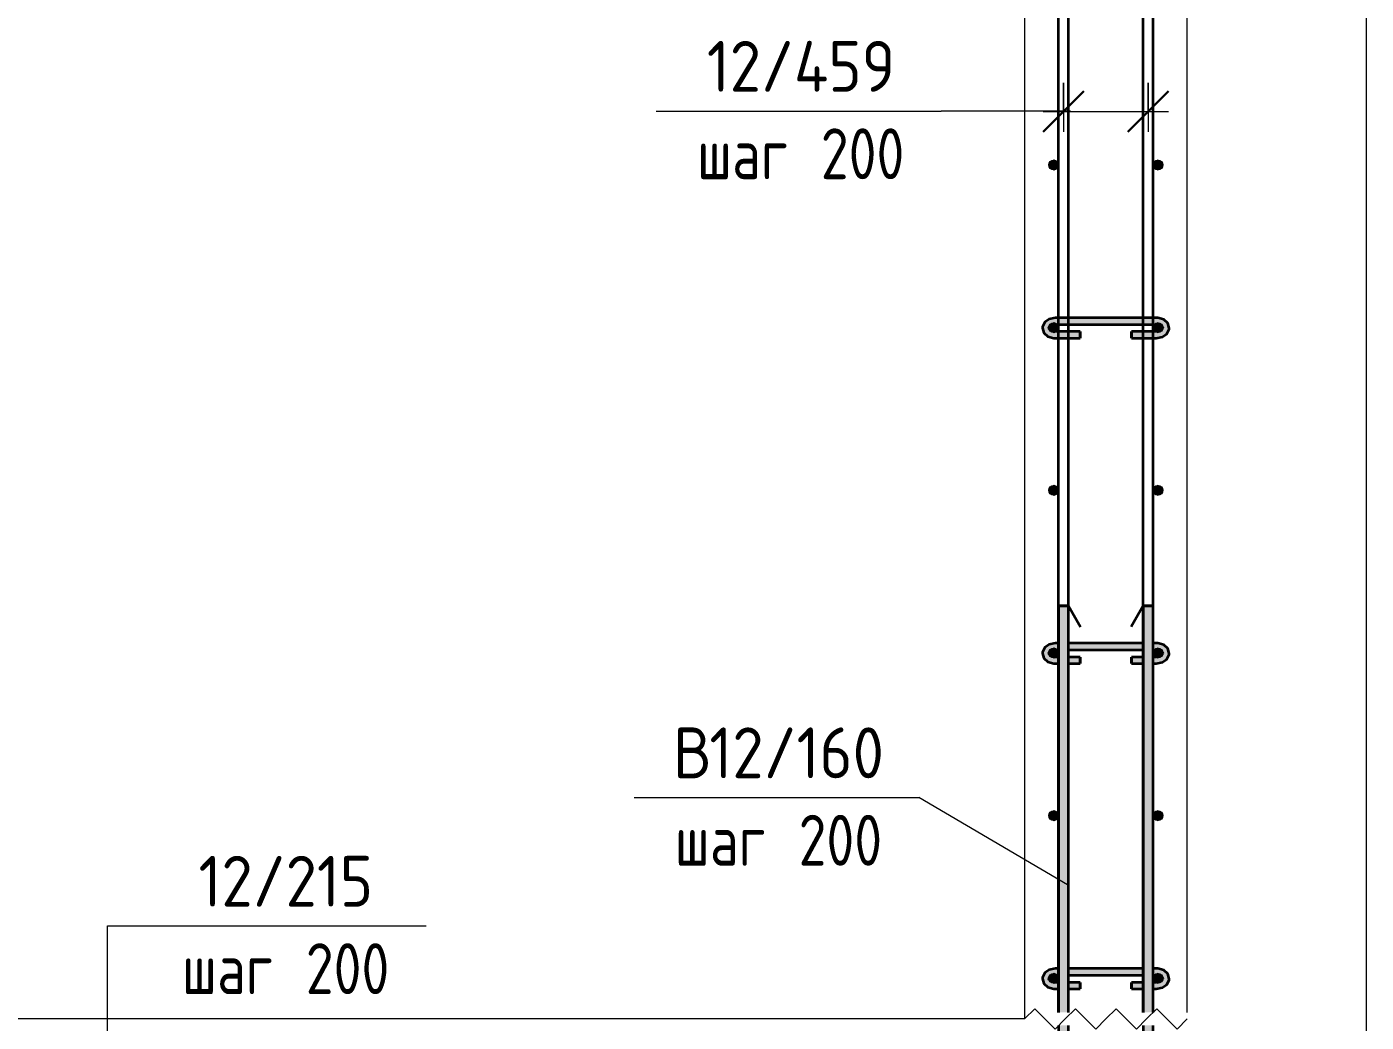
# Model space of a CAD drawing. Header units: millimetres. Extents: x -737 to 48133, y -5064 to 36443.
# Drawn here: x 34052 to 35698, y -2954 to -1730 of the extents above; entities that cross this region are included whole.
import ezdxf

# ---------------------------------------------------------------- set-up
doc = ezdxf.new("R2010")
doc.units = ezdxf.units.MM
for name, color, linetype, lineweight in [('AA_Dim', 7, 'Continuous', 9), ('AA_Dim-25', 7, 'Continuous', 9), ('AA_Oformlenie', 7, 'Continuous', 9), ('AA_Vinoska', 7, 'Continuous', 9), ('AF_Stena_Опалубка', 253, 'Continuous', 20), ('KR_Armatura', 7, 'Continuous', 20), ('KR_Armatura_Tonkie', 7, 'Continuous', 20), ('KR_Fundament', 7, 'Continuous', 20)]:
    doc.layers.add(name, color=color, linetype=linetype, lineweight=lineweight)
doc.styles.add('ISOCPEUR_6', font='isocpeur.TTF', dxfattribs={"width": 0.9, "height": 62.5})
doc.styles.add('ISOCPEUR_8', font='isocpeur.TTF', dxfattribs={"width": 0.8, "height": 62.5})
doc.dimstyles.new('10_Раскладка_арматуры_с_засечками_1', dxfattribs={"dimscale": 304.8, "dimtxt": 0.18, "dimasz": 0.164042, "dimexe": 0.082021, "dimexo": 0, "dimgap": 0, "dimtad": 1, "dimdec": 3, "dimrnd": 0.001, "dimdsep": 46, "dimtxsty": 'ISOCPEUR_8', "dimblk1": 'OBLIQUE', "dimblk2": 'OBLIQUE', "dimsah": 1, "dimcen": 0.09, "dimdle": 0.082021, "dimazin": 0, "dimtfac": 1, "dimtdec": 4, "dimtix": 1, "dimtmove": 0, "dimatfit": 3, "dimfxl": 1, "dimtvp": 1, "dimtolj": 1, "dimtzin": 0, "dimlwd": 18, "dimlwe": 18, "dimarcsym": 2})

# ---------------------------------------------------------------- blocks, each defined once
blk = doc.blocks.new('261_Шпилька массив _НесАрм_РабПлоск_ - 8 А240-4157773-1-1 Армирование')
at = {"layer": 'KR_Armatura_Tonkie', "lineweight": 35}
for points in [[(-32441.9, -2113), (-32441.9, -2106.2), (-32445.9, -2105.4), (-32448.8, -2103.3), (-32449.9, -2100.6), (-32449.1, -2098.6), (-32441.9, -2095.9), (-32441.9, -2089.2), (-32448, -2090), (-32453.2, -2092.5), (-32456.7, -2096.2), (-32457.9, -2100.5), (-32456.7, -2104.8), (-32454.3, -2108.4), (-32449.4, -2111.5), (-32444.4, -2112.5)], [(-32400.1, -2089.2), (-32318.1, -2089.2), (-32318.1, -2088), (-32441.9, -2088.1), (-32441.9, -2089.2), (-32426, -2089.2)], [(-32322, -2096), (-32318.1, -2095.9), (-32318.1, -2089.2), (-32441.9, -2089.2), (-32441.9, -2096), (-32334, -2096)], [(-32318.1, -2113), (-32311.9, -2112), (-32309.4, -2110.8), (-32306.1, -2108.1), (-32303.3, -2104.8), (-32302.1, -2100.5), (-32303.3, -2096.2), (-32306.8, -2092.5), (-32312.2, -2090), (-32318.1, -2089.2), (-32318.1, -2096), (-32311.9, -2097.4), (-32310.3, -2099.9), (-32310.1, -2100.5), (-32311.2, -2103.3), (-32314.6, -2105.5), (-32318.1, -2106.2), (-32318.1, -2112.8)], [(-32438, -2106.2), (-32411.6, -2106.2), (-32411.6, -2105), (-32441.9, -2105.1), (-32441.9, -2106.2), (-32438.1, -2106.2)], [(-32426, -2113), (-32411.6, -2112.8), (-32411.6, -2106.2), (-32441.9, -2106.2), (-32441.9, -2113), (-32428.6, -2113)], [(-32343.1, -2106.2), (-32318.1, -2106.2), (-32318.1, -2105), (-32348.4, -2105.1), (-32348.4, -2106.2)], [(-32322, -2113), (-32318.1, -2112.8), (-32318.1, -2106.2), (-32348.4, -2106.2), (-32348.4, -2113), (-32334, -2113)], [(-32441.9, -2513), (-32441.9, -2506.2), (-32445.9, -2505.4), (-32448.8, -2503.3), (-32449.9, -2500.6), (-32449.1, -2498.6), (-32441.9, -2495.9), (-32441.9, -2489.2), (-32448, -2490), (-32453.2, -2492.5), (-32456.7, -2496.2), (-32457.9, -2500.5), (-32456.7, -2504.8), (-32454.3, -2508.4), (-32449.4, -2511.5), (-32444.4, -2512.5)], [(-32318.1, -2513), (-32311.9, -2512), (-32309.4, -2510.8), (-32306.1, -2508.1), (-32303.3, -2504.8), (-32302.1, -2500.5), (-32303.3, -2496.2), (-32306.8, -2492.5), (-32312.2, -2490), (-32318.1, -2489.2), (-32318.1, -2496), (-32311.9, -2497.4), (-32310.6, -2499), (-32310.1, -2500.5), (-32311.2, -2503.3), (-32314.6, -2505.5), (-32318.1, -2506.2), (-32318.1, -2512.8)], [(-32441.9, -2913), (-32441.9, -2906.2), (-32445.9, -2905.4), (-32448.8, -2903.3), (-32449.9, -2900.6), (-32449.1, -2898.6), (-32441.9, -2895.9), (-32441.9, -2889.2), (-32448, -2890), (-32453.2, -2892.5), (-32456.7, -2896.2), (-32457.9, -2900.5), (-32456.7, -2904.8), (-32454.3, -2908.4), (-32449.4, -2911.5), (-32443.7, -2912.6)], [(-32318.1, -2913), (-32311.9, -2912), (-32309.4, -2910.8), (-32306.1, -2908.1), (-32303.3, -2904.8), (-32302.1, -2900.5), (-32303.3, -2896.2), (-32306.8, -2892.5), (-32312.2, -2890), (-32318.1, -2889.2), (-32318.1, -2896), (-32311.9, -2897.4), (-32310.6, -2899.2), (-32310.1, -2900.5), (-32311.2, -2903.3), (-32314.6, -2905.5), (-32318.1, -2906.2), (-32318.1, -2912.8)]]:
    blk.add_hatch(color=256, dxfattribs=at).paths.add_polyline_path(points)
h = blk.add_hatch(color=256, dxfattribs=at)
h.paths.add_polyline_path([(-32441.9, -2106.2), (-32441.9, -2105), (-32447.7, -2103.6), (-32449.1, -2102.5), (-32448.8, -2103.3), (-32445.3, -2105.5)])
h.paths.add_polyline_path([(-32456.7, -2096.2), (-32453.2, -2092.5), (-32447.5, -2090), (-32441.9, -2089.2), (-32441.9, -2088), (-32449.4, -2089.5), (-32454.3, -2092.6)])
h = blk.add_hatch(color=256, dxfattribs=at)
h.paths.add_polyline_path([(-32318.1, -2106.2), (-32314.1, -2105.4), (-32311.1, -2103.3), (-32311.2, -2102.6), (-32311.9, -2103.5), (-32318.1, -2105.1), (-32318.1, -2105.5)])
h.paths.add_polyline_path([(-32303.3, -2096.2), (-32306.1, -2092.8), (-32310.6, -2089.6), (-32312, -2089), (-32318.1, -2088.1), (-32318.1, -2089.2), (-32312, -2090), (-32306.8, -2092.5)])
h = blk.add_hatch(color=256, dxfattribs=at)
h.paths.add_polyline_path([(-32441.9, -2506.2), (-32441.9, -2505), (-32447.7, -2503.6), (-32449.1, -2502.5), (-32448.8, -2503.3), (-32445.3, -2505.5)])
h.paths.add_polyline_path([(-32456.7, -2496.2), (-32453.2, -2492.5), (-32447.5, -2490), (-32441.9, -2489.2), (-32441.9, -2488), (-32449.4, -2489.5), (-32454.3, -2492.6)])
h = blk.add_hatch(color=256, dxfattribs=at)
h.paths.add_polyline_path([(-32343.1, -2489.2), (-32334, -2489.2), (-32334, -2488), (-32426, -2488.2), (-32426, -2489.2), (-32400.1, -2489.2)])
h.paths.add_polyline_path([(-32438, -2489.2), (-32438, -2488), (-32441.9, -2488.1), (-32441.9, -2489.2)])
h.paths.add_polyline_path([(-32322, -2489.2), (-32318.1, -2489.2), (-32318.1, -2488), (-32322, -2488.1), (-32322, -2488.6)])
h = blk.add_hatch(color=256, dxfattribs=at)
h.paths.add_polyline_path([(-32441.9, -2496), (-32438, -2495.9), (-32438, -2489.2), (-32441.9, -2489.2), (-32441.9, -2495.9)])
h.paths.add_polyline_path([(-32318.1, -2496), (-32318.1, -2489.2), (-32322, -2489.4), (-32322.1, -2493), (-32322, -2496)])
h.paths.add_polyline_path([(-32334, -2496), (-32334, -2489.2), (-32426, -2489.4), (-32426.1, -2493.2), (-32426, -2496), (-32343.1, -2496)])
h = blk.add_hatch(color=256, dxfattribs=at)
h.paths.add_polyline_path([(-32318.1, -2506.2), (-32314.1, -2505.4), (-32311.1, -2503.3), (-32311.2, -2502.6), (-32311.9, -2503.5), (-32318.1, -2505.1), (-32318.1, -2505.5)])
h.paths.add_polyline_path([(-32303.3, -2496.2), (-32306.1, -2492.8), (-32310.6, -2489.6), (-32312, -2489), (-32318.1, -2488.1), (-32318.1, -2489.2), (-32312, -2490), (-32306.8, -2492.5)])
h = blk.add_hatch(color=256, dxfattribs=at)
h.paths.add_polyline_path([(-32438, -2506.2), (-32438, -2505), (-32441.9, -2505.1), (-32441.9, -2506.2), (-32438.1, -2506.2)])
h.paths.add_polyline_path([(-32426, -2506.2), (-32411.6, -2506.2), (-32411.6, -2505), (-32426, -2505.1), (-32426, -2505.9)])
h = blk.add_hatch(color=256, dxfattribs=at)
h.paths.add_polyline_path([(-32441.9, -2513), (-32438, -2512.8), (-32438.1, -2506.2), (-32441.9, -2506.2), (-32441.9, -2512.8)])
h.paths.add_polyline_path([(-32411.6, -2513), (-32411.6, -2506.2), (-32426, -2506.2), (-32426, -2513)])
h = blk.add_hatch(color=256, dxfattribs=at)
h.paths.add_polyline_path([(-32348.4, -2506.2), (-32334, -2506.2), (-32334, -2505), (-32348.4, -2505.1), (-32348.4, -2505.5)])
h.paths.add_polyline_path([(-32319.4, -2506.2), (-32318.1, -2506.2), (-32318.1, -2505), (-32322, -2505.2), (-32322, -2506.2)])
h = blk.add_hatch(color=256, dxfattribs=at)
h.paths.add_polyline_path([(-32343.1, -2513), (-32334, -2512.8), (-32334, -2506.2), (-32348.4, -2506.2), (-32348.4, -2513)])
h.paths.add_polyline_path([(-32318.1, -2513), (-32318.1, -2506.2), (-32322, -2506.3), (-32322, -2513)])
h = blk.add_hatch(color=256, dxfattribs=at)
h.paths.add_polyline_path([(-32441.9, -2906.2), (-32441.9, -2905), (-32447.7, -2903.6), (-32449.1, -2902.5), (-32448.8, -2903.3), (-32445.3, -2905.5)])
h.paths.add_polyline_path([(-32456.7, -2896.2), (-32453.2, -2892.5), (-32447.5, -2890), (-32441.9, -2889.2), (-32441.9, -2888), (-32449.4, -2889.5), (-32454.3, -2892.6)])
h = blk.add_hatch(color=256, dxfattribs=at)
h.paths.add_polyline_path([(-32343.1, -2889.2), (-32334, -2889.2), (-32334, -2888), (-32426, -2888.2), (-32426, -2889.2), (-32400.1, -2889.2)])
h.paths.add_polyline_path([(-32438, -2889.2), (-32438, -2888), (-32441.9, -2888.1), (-32441.9, -2889.2)])
h.paths.add_polyline_path([(-32322, -2889.2), (-32318.1, -2889.2), (-32318.1, -2888), (-32322, -2888.1), (-32322, -2888.6)])
h = blk.add_hatch(color=256, dxfattribs=at)
h.paths.add_polyline_path([(-32426, -2896), (-32334, -2895.8), (-32334, -2889.2), (-32426, -2889.4), (-32426.1, -2893.2), (-32426, -2895.9)])
h.paths.add_polyline_path([(-32318.1, -2896), (-32318.1, -2889.2), (-32322, -2889.4), (-32322.1, -2893), (-32322, -2896)])
h.paths.add_polyline_path([(-32438, -2896), (-32438, -2889.2), (-32441.9, -2889.2), (-32441.9, -2896), (-32439.7, -2896)])
h = blk.add_hatch(color=256, dxfattribs=at)
h.paths.add_polyline_path([(-32318.1, -2906.2), (-32314.1, -2905.4), (-32311.1, -2903.3), (-32311.2, -2902.6), (-32311.9, -2903.5), (-32318.1, -2905.1), (-32318.1, -2905.5)])
h.paths.add_polyline_path([(-32303.3, -2896.2), (-32306.1, -2892.8), (-32310.6, -2889.6), (-32312, -2889), (-32318.1, -2888.1), (-32318.1, -2889.2), (-32312, -2890), (-32306.8, -2892.5)])
h = blk.add_hatch(color=256, dxfattribs=at)
h.paths.add_polyline_path([(-32438, -2906.2), (-32438, -2905), (-32441.9, -2905.1), (-32441.9, -2906.2), (-32438.1, -2906.2)])
h.paths.add_polyline_path([(-32426, -2906.2), (-32411.6, -2906.2), (-32411.6, -2905), (-32426, -2905.1), (-32426, -2905.9)])
h = blk.add_hatch(color=256, dxfattribs=at)
h.paths.add_polyline_path([(-32441.9, -2913), (-32438, -2912.8), (-32438.1, -2906.2), (-32441.9, -2906.2), (-32441.9, -2912.8)])
h.paths.add_polyline_path([(-32411.6, -2913), (-32411.6, -2906.2), (-32426, -2906.2), (-32426, -2913)])
h = blk.add_hatch(color=256, dxfattribs=at)
h.paths.add_polyline_path([(-32348.4, -2906.2), (-32334, -2906.2), (-32334, -2905), (-32348.4, -2905.1), (-32348.4, -2905.5)])
h.paths.add_polyline_path([(-32319.4, -2906.2), (-32318.1, -2906.2), (-32318.1, -2905), (-32322, -2905.2), (-32322, -2906.2)])
h = blk.add_hatch(color=256, dxfattribs=at)
h.paths.add_polyline_path([(-32334, -2913), (-32334, -2906.2), (-32348.4, -2906.2), (-32348.4, -2913), (-32343.1, -2913)])
h.paths.add_polyline_path([(-32322, -2913), (-32318.1, -2912.8), (-32318.1, -2906.2), (-32322, -2906.3), (-32322, -2912.9)])
for p, q in [((-32438, -2088), (-32441.9, -2088)), ((-32426, -2088), (-32438, -2088)), ((-32334, -2088), (-32426, -2088)), ((-32322, -2088), (-32334, -2088)), ((-32318.1, -2088), (-32322, -2088)), ((-32441.9, -2096), (-32438, -2096)), ((-32438, -2105), (-32441.9, -2105)), ((-32438, -2096), (-32426, -2096)), ((-32426, -2105), (-32438, -2105)), ((-32426, -2096), (-32334, -2096)), ((-32411.6, -2105), (-32426, -2105)), ((-32411.6, -2105), (-32411.6, -2106.2)), ((-32411.6, -2111.8), (-32411.6, -2105.1)), ((-32411.6, -2106.2), (-32411.6, -2113)), ((-32334, -2105), (-32348.4, -2105)), ((-32348.4, -2106.2), (-32348.4, -2105)), ((-32348.4, -2105.1), (-32348.4, -2111.8)), ((-32348.4, -2113), (-32348.4, -2106.2)), ((-32334, -2096), (-32322, -2096)), ((-32322, -2105), (-32334, -2105)), ((-32322, -2096), (-32318.1, -2096)), ((-32318.1, -2105), (-32322, -2105)), ((-32441.9, -2113), (-32438, -2113)), ((-32438, -2113), (-32426, -2113)), ((-32426, -2113), (-32411.6, -2113)), ((-32411.6, -2112.8), (-32411.6, -2111.8)), ((-32348.4, -2111.8), (-32348.4, -2112.8)), ((-32348.4, -2113), (-32334, -2113)), ((-32334, -2113), (-32322, -2113)), ((-32322, -2113), (-32318.1, -2113)), ((-32438, -2488), (-32441.9, -2488)), ((-32441.9, -2496), (-32438, -2496)), ((-32334, -2488), (-32426, -2488)), ((-32426, -2496), (-32334, -2496)), ((-32318.1, -2488), (-32322, -2488)), ((-32322, -2496), (-32318.1, -2496)), ((-32438, -2505), (-32441.9, -2505)), ((-32441.9, -2513), (-32438, -2513)), ((-32411.6, -2505), (-32426, -2505)), ((-32426, -2513), (-32411.6, -2513)), ((-32411.6, -2505), (-32411.6, -2506.2)), ((-32411.6, -2511.8), (-32411.6, -2505.1)), ((-32411.6, -2506.2), (-32411.6, -2513)), ((-32411.6, -2512.8), (-32411.6, -2511.8)), ((-32334, -2505), (-32348.4, -2505)), ((-32348.4, -2506.2), (-32348.4, -2505)), ((-32348.4, -2505.1), (-32348.4, -2511.8)), ((-32348.4, -2513), (-32348.4, -2506.2)), ((-32348.4, -2511.8), (-32348.4, -2512.8)), ((-32348.4, -2513), (-32334, -2513)), ((-32318.1, -2505), (-32322, -2505)), ((-32322, -2513), (-32318.1, -2513)), ((-32438, -2888), (-32441.9, -2888)), ((-32441.9, -2896), (-32438, -2896)), ((-32334, -2888), (-32426, -2888)), ((-32426, -2896), (-32334, -2896)), ((-32318.1, -2888), (-32322, -2888)), ((-32322, -2896), (-32318.1, -2896)), ((-32438, -2905), (-32441.9, -2905)), ((-32441.9, -2913), (-32438, -2913)), ((-32411.6, -2905), (-32426, -2905)), ((-32426, -2913), (-32411.6, -2913)), ((-32411.6, -2905), (-32411.6, -2906.2)), ((-32411.6, -2911.8), (-32411.6, -2905.1)), ((-32411.6, -2906.2), (-32411.6, -2913)), ((-32411.6, -2912.8), (-32411.6, -2911.8)), ((-32334, -2905), (-32348.4, -2905)), ((-32348.4, -2906.2), (-32348.4, -2905)), ((-32348.4, -2905.1), (-32348.4, -2911.8)), ((-32348.4, -2913), (-32348.4, -2906.2)), ((-32348.4, -2911.8), (-32348.4, -2912.8)), ((-32348.4, -2913), (-32334, -2913)), ((-32318.1, -2905), (-32322, -2905)), ((-32322, -2913), (-32318.1, -2913))]:
    blk.add_line(p, q, dxfattribs=at)
at = {"layer": 'KR_Armatura_Tonkie', "lineweight": 35, "flags": 128}
for points in [[(-32441.9, -2088), (-32449.5, -2089.5), (-32455.1, -2093.4), (-32457.8, -2098.9), (-32457.9, -2100.5)], [(-32302.1, -2100.5), (-32303.9, -2094.6), (-32308.9, -2090.2), (-32316.2, -2088.1), (-32318.1, -2088)], [(-32457.9, -2100.5), (-32456.1, -2106.4), (-32451.1, -2110.8), (-32443.8, -2112.9), (-32441.9, -2113)], [(-32449.9, -2100.5), (-32449, -2098.5), (-32445.2, -2096.4), (-32441.9, -2096)], [(-32441.9, -2105), (-32446.9, -2103.9), (-32449.6, -2101.7), (-32449.9, -2100.5)], [(-32318.1, -2096), (-32313.1, -2097.1), (-32310.4, -2099.3), (-32310.1, -2100.5)], [(-32318.1, -2113), (-32310.5, -2111.5), (-32304.9, -2107.6), (-32302.2, -2102.1), (-32302.1, -2100.5)], [(-32310.1, -2100.5), (-32311, -2102.5), (-32314.8, -2104.5), (-32318.1, -2105)], [(-32441.9, -2488), (-32449.5, -2489.5), (-32455.1, -2493.4), (-32457.8, -2498.9), (-32457.9, -2500.5)], [(-32457.9, -2500.5), (-32456.1, -2506.4), (-32451.1, -2510.8), (-32443.8, -2512.9), (-32441.9, -2513)], [(-32449.9, -2500.5), (-32449, -2498.5), (-32445.2, -2496.4), (-32441.9, -2496)], [(-32441.9, -2505), (-32446.9, -2503.9), (-32449.6, -2501.7), (-32449.9, -2500.5)], [(-32302.1, -2500.5), (-32303.9, -2494.6), (-32308.9, -2490.2), (-32316.2, -2488.1), (-32318.1, -2488)], [(-32318.1, -2496), (-32313.1, -2497.1), (-32310.4, -2499.3), (-32310.1, -2500.5)], [(-32318.1, -2513), (-32310.5, -2511.5), (-32304.9, -2507.6), (-32302.2, -2502.1), (-32302.1, -2500.5)], [(-32310.1, -2500.5), (-32311, -2502.5), (-32314.8, -2504.5), (-32318.1, -2505)], [(-32441.9, -2888), (-32449.5, -2889.5), (-32455.1, -2893.4), (-32457.8, -2898.9), (-32457.9, -2900.5)], [(-32449.9, -2900.5), (-32449, -2898.5), (-32445.2, -2896.4), (-32441.9, -2896)], [(-32302.1, -2900.5), (-32303.9, -2894.6), (-32308.9, -2890.2), (-32316.2, -2888.1), (-32318.1, -2888)], [(-32318.1, -2896), (-32313.1, -2897.1), (-32310.4, -2899.3), (-32310.1, -2900.5)], [(-32457.9, -2900.5), (-32456.1, -2906.4), (-32451.1, -2910.8), (-32443.8, -2912.9), (-32441.9, -2913)], [(-32441.9, -2905), (-32446.9, -2903.9), (-32449.6, -2901.7), (-32449.9, -2900.5)], [(-32318.1, -2913), (-32310.5, -2911.5), (-32304.9, -2907.6), (-32302.2, -2902.1), (-32302.1, -2900.5)], [(-32310.1, -2900.5), (-32311, -2902.5), (-32314.8, -2904.5), (-32318.1, -2905)]]:
    blk.add_lwpolyline(points, dxfattribs=at)
blk = doc.blocks.new('265_Выпуск П одной длины _НесАрм_РабПлоск_ - В1 _d12_ t250-V4-1-1 Армирование')
at = {"layer": 'KR_Armatura_Tonkie', "lineweight": 35}
h = blk.add_hatch(color=256, dxfattribs=at)
h.paths.add_polyline_path([(-32432, -3168), (-32426, -3168), (-32426.2, -3014), (-32438, -3014), (-32437.8, -3168), (-32433.6, -3168)])
h.paths.add_polyline_path([(-32437.2, -3002), (-32426, -3002), (-32426.2, -2958), (-32438, -2958), (-32437.8, -3002), (-32437.7, -3002)])
h.paths.add_polyline_path([(-32431.5, -2942), (-32426, -2942), (-32426.2, -2442), (-32438, -2442), (-32437.8, -2942), (-32432, -2942)])
h = blk.add_hatch(color=256, dxfattribs=at)
h.paths.add_polyline_path([(-32329.6, -3168), (-32322, -3168), (-32322.2, -2958), (-32334, -2958), (-32333.8, -3027.4), (-32331.4, -3033.1), (-32330, -3045.6), (-32330, -3168)])
h.paths.add_polyline_path([(-32322.1, -2942), (-32322, -2942), (-32322.2, -2442), (-32334, -2442), (-32333.8, -2942), (-32322.2, -2942)])
for points in [[(-32396, -3198), (-32404.3, -3196.8), (-32411.8, -3193.4), (-32417.2, -3189.2), (-32422, -3183), (-32425, -3175.8), (-32426.2, -3168), (-32438, -3168), (-32436.6, -3178.9), (-32432.4, -3189), (-32425.3, -3198), (-32397.3, -3198)], [(-32364, -3210), (-32352.2, -3208.2), (-32342.3, -3203.8), (-32333.9, -3197.2), (-32327.6, -3189), (-32323.4, -3178.6), (-32322.2, -3168), (-32330, -3168), (-32331.8, -3179.7), (-32335.6, -3189), (-32343.1, -3198.3), (-32351.5, -3204.6), (-32361.1, -3208.6), (-32364, -3209.2), (-32364, -3209.8)], [(-32371.6, -3210), (-32364, -3209.8), (-32364, -3208.9), (-32372, -3210)]]:
    blk.add_hatch(color=256, dxfattribs=at).paths.add_polyline_path(points)
for p, q in [((-32438, -2442), (-32438, -2942)), ((-32438, -2442), (-32426, -2442)), ((-32426.2, -2442), (-32437.8, -2442)), ((-32426, -2942), (-32426, -2442)), ((-32426, -2442), (-32411, -2468)), ((-32334, -2442), (-32349, -2468)), ((-32334, -2442), (-32334, -2942)), ((-32334, -2442), (-32322, -2442)), ((-32322.2, -2442), (-32333.8, -2442)), ((-32322, -2942), (-32322, -2442)), ((-32438, -2958), (-32438, -3002)), ((-32426, -3002), (-32426, -2958)), ((-32334, -2958), (-32334, -3002)), ((-32322, -3002), (-32322, -2958)), ((-32334, -3002), (-32334, -3014)), ((-32322, -3014), (-32322, -3002)), ((-32438, -3014), (-32438, -3168)), ((-32426, -3168), (-32426, -3014)), ((-32334, -3014), (-32334, -3026.9)), ((-32322, -3168), (-32322, -3014)), ((-32372, -3198), (-32396, -3198)), ((-32396, -3210), (-32364, -3210))]:
    blk.add_line(p, q, dxfattribs=at)
at = {"layer": 'KR_Armatura_Tonkie', "lineweight": 35, "flags": 128}
for points in [[(-32438, -3168), (-32436, -3180.7), (-32430.3, -3192.2), (-32424.7, -3198)], [(-32396, -3198), (-32406.7, -3196), (-32415.9, -3190.4), (-32422.6, -3181.9), (-32425.8, -3171.5), (-32426, -3168)], [(-32335.3, -3198), (-32330.6, -3193.4), (-32324.5, -3182.1), (-32322, -3169.5), (-32322, -3168)], [(-32364, -3210), (-32351.3, -3208), (-32339.8, -3202.3), (-32335.3, -3198)]]:
    blk.add_lwpolyline(points, dxfattribs=at)
blk = doc.blocks.new('Последовательность узлов - 3мм масшт20 маскировка-904226-1-1 Армирование')
at = {"layer": 'AA_Oformlenie'}
for p, q in [((-34510, 2920), (-34497.5, 2932.5)), ((-34472.5, 2907.5), (-34497.5, 2932.5)), ((-34460, 2920), (-34447.5, 2932.5)), ((-34422.5, 2907.5), (-34447.5, 2932.5)), ((-34410, 2920), (-34397.5, 2932.5)), ((-34372.5, 2907.5), (-34397.5, 2932.5)), ((-34360, 2920), (-34347.5, 2932.5)), ((-34322.5, 2907.5), (-34347.5, 2932.5)), ((-34460, 2920), (-34472.5, 2907.5)), ((-34410, 2920), (-34422.5, 2907.5)), ((-34360, 2920), (-34372.5, 2907.5)), ((-34310, 2920), (-34322.5, 2907.5))]:
    blk.add_line(p, q, dxfattribs=at)
blk = doc.blocks.new('011_Прямоугольник обрыва _ЭлУзла_ - 011_Прямоугольник обрыва _ЭлУзла_-4158659-1-1 Армирование')
at = {"layer": 'AA_Oformlenie'}
blk.add_line((-32060, -1676.1), (-32060, -3380), dxfattribs=at)
blk = doc.blocks.new('042_М_Арматуры - Диам длина поз _ Комментарий-3662934-1-1 Армирование')
at = {"layer": 'AA_Vinoska'}
blk.add_line((-33404.6, 3196.1), (-33054.6, 3196.1), dxfattribs=at)
blk = doc.blocks.new('DIMBLOCK80-1-1 Армирование')
at = {"layer": 'AA_Dim-25', "lineweight": 18}
for p, q in [((35326.1, -1798.9), (35326.1, -1859.2)), ((35326.1, -1834.2), (35326.1, -1798.9)), ((35430.1, -1798.9), (35430.1, -1859.2)), ((35430.1, -1834.2), (35430.1, -1798.9)), ((35301.1, -1834.2), (35455.1, -1834.2))]:
    blk.add_line(p, q, dxfattribs=at)
at = {"layer": 'AA_Dim-25', "lineweight": 30}
for p, q in [((35326.1, -1834.2), (35351.1, -1809.2)), ((35430.1, -1834.2), (35455.1, -1809.2)), ((35326.1, -1834.2), (35301.1, -1859.2)), ((35430.1, -1834.2), (35405.1, -1859.2))]:
    blk.add_line(p, q, dxfattribs=at)
blk = doc.blocks.new('_Oblique')
at = {"color": 0, "linetype": 'ByBlock', "lineweight": -2}
blk.add_line((-0.5, -0.5), (0.5, 0.5), dxfattribs=at)

msp = doc.modelspace()

# ---------------------------------------------------------------- hatches: boundary and pattern name
at = {"layer": 'KR_Armatura'}
h = msp.add_hatch(color=256, dxfattribs=at)
edge = h.paths.add_edge_path()
edge.add_arc((35314.1328, -1900), 6, 0, 360)
for points in [[(35314.1328, -1906), (35319.329, -1903), (35319.329, -1897), (35314.1328, -1894), (35308.9367, -1897), (35308.9367, -1903)], [(35442.1328, -1906), (35447.329, -1903), (35447.329, -1897), (35442.1328, -1894), (35436.9367, -1897), (35436.9367, -1903)], [(35314.1328, -2106), (35319.329, -2103), (35319.329, -2097), (35314.1328, -2094), (35308.9367, -2097), (35308.9367, -2103)], [(35442.1328, -2106), (35447.329, -2103), (35447.329, -2097), (35442.1328, -2094), (35436.9367, -2097), (35436.9367, -2103)], [(35314.1328, -2306), (35319.329, -2303), (35319.329, -2297), (35314.1328, -2294), (35308.9367, -2297), (35308.9367, -2303)], [(35442.1328, -2306), (35447.329, -2303), (35447.329, -2297), (35442.1328, -2294), (35436.9367, -2297), (35436.9367, -2303)], [(35314.1328, -2506), (35319.329, -2503), (35319.329, -2497), (35314.1328, -2494), (35308.9367, -2497), (35308.9367, -2503)], [(35442.1328, -2506), (35447.329, -2503), (35447.329, -2497), (35442.1328, -2494), (35436.9367, -2497), (35436.9367, -2503)], [(35314.1328, -2706), (35319.329, -2703), (35319.329, -2697), (35314.1328, -2694), (35308.9367, -2697), (35308.9367, -2703)], [(35442.1328, -2706), (35447.329, -2703), (35447.329, -2697), (35442.1328, -2694), (35436.9367, -2697), (35436.9367, -2703)], [(35314.1328, -2906), (35319.329, -2903), (35319.329, -2897), (35314.1328, -2894), (35308.9367, -2897), (35308.9367, -2903)], [(35442.1328, -2906), (35447.329, -2903), (35447.329, -2897), (35442.1328, -2894), (35436.9367, -2897), (35436.9367, -2903)]]:
    msp.add_hatch(color=256, dxfattribs=at).paths.add_polyline_path(points)
h = msp.add_hatch(color=256, dxfattribs=at)
edge = h.paths.add_edge_path()
edge.add_arc((35442.1328, -1900), 6, 0, 360)
h = msp.add_hatch(color=256, dxfattribs=at)
edge = h.paths.add_edge_path()
edge.add_arc((35314.1328, -2100), 6, 0, 360)
h = msp.add_hatch(color=256, dxfattribs=at)
edge = h.paths.add_edge_path()
edge.add_arc((35442.1328, -2100), 6, 0, 360)
h = msp.add_hatch(color=256, dxfattribs=at)
edge = h.paths.add_edge_path()
edge.add_arc((35314.1328, -2300), 6, 0, 360)
h = msp.add_hatch(color=256, dxfattribs=at)
edge = h.paths.add_edge_path()
edge.add_arc((35442.1328, -2300), 6, 0, 360)
h = msp.add_hatch(color=256, dxfattribs=at)
edge = h.paths.add_edge_path()
edge.add_arc((35314.1328, -2500), 6, 0, 360)
h = msp.add_hatch(color=256, dxfattribs=at)
edge = h.paths.add_edge_path()
edge.add_arc((35442.1328, -2500), 6, 0, 360)
h = msp.add_hatch(color=256, dxfattribs=at)
edge = h.paths.add_edge_path()
edge.add_arc((35314.1328, -2700), 6, 0, 360)
h = msp.add_hatch(color=256, dxfattribs=at)
edge = h.paths.add_edge_path()
edge.add_arc((35442.1328, -2700), 6, 0, 360)
h = msp.add_hatch(color=256, dxfattribs=at)
edge = h.paths.add_edge_path()
edge.add_arc((35314.1328, -2900), 6, 0, 360)
h = msp.add_hatch(color=256, dxfattribs=at)
edge = h.paths.add_edge_path()
edge.add_arc((35442.1328, -2900), 6, 0, 360)

# ---------------------------------------------------------------- linework, layer by layer
at = {"layer": 'AA_Vinoska'}
for p, q in [((35334.6615, -1833.8018), (35175.652, -1833.8018)), ((35330.9497, -2785.0273), (35148.3361, -2677.7951)), ((34151.2981, -2835.6842), (34192.7581, -2835.6842)), ((34151.2981, -3005.1294), (34151.2981, -2835.6842))]:
    msp.add_line(p, q, dxfattribs=at)
at = {"layer": 'AF_Stena_Опалубка'}
for p, q in [((35278.1328, 1670), (35278.1328, -2950)), ((35478.1328, -2942), (35478.1328, 1670))]:
    msp.add_line(p, q, dxfattribs=at)
at = {"layer": 'KR_Armatura'}
for p, q in [((35314.1328, -1894), (35308.9367, -1897)), ((35308.9367, -1897), (35308.9367, -1903)), ((35308.9367, -1903), (35314.1328, -1906)), ((35319.329, -1897), (35314.1328, -1894)), ((35314.1328, -1906), (35319.329, -1903)), ((35319.329, -1903), (35319.329, -1897)), ((35442.1328, -1894), (35436.9367, -1897)), ((35436.9367, -1897), (35436.9367, -1903)), ((35436.9367, -1903), (35442.1328, -1906)), ((35447.329, -1897), (35442.1328, -1894)), ((35442.1328, -1906), (35447.329, -1903)), ((35447.329, -1903), (35447.329, -1897)), ((35314.1328, -2094), (35308.9367, -2097)), ((35308.9367, -2097), (35308.9367, -2103)), ((35308.9367, -2103), (35314.1328, -2106)), ((35319.329, -2097), (35314.1328, -2094)), ((35314.1328, -2106), (35319.329, -2103)), ((35319.329, -2103), (35319.329, -2097)), ((35442.1328, -2094), (35436.9367, -2097)), ((35436.9367, -2097), (35436.9367, -2103)), ((35436.9367, -2103), (35442.1328, -2106)), ((35447.329, -2097), (35442.1328, -2094)), ((35442.1328, -2106), (35447.329, -2103)), ((35447.329, -2103), (35447.329, -2097)), ((35314.1328, -2294), (35308.9367, -2297)), ((35308.9367, -2297), (35308.9367, -2303)), ((35308.9367, -2303), (35314.1328, -2306)), ((35319.329, -2297), (35314.1328, -2294)), ((35314.1328, -2306), (35319.329, -2303)), ((35319.329, -2303), (35319.329, -2297)), ((35442.1328, -2294), (35436.9367, -2297)), ((35436.9367, -2297), (35436.9367, -2303)), ((35436.9367, -2303), (35442.1328, -2306)), ((35447.329, -2297), (35442.1328, -2294)), ((35442.1328, -2306), (35447.329, -2303)), ((35447.329, -2303), (35447.329, -2297)), ((35314.1328, -2494), (35308.9367, -2497)), ((35308.9367, -2497), (35308.9367, -2503)), ((35319.329, -2497), (35314.1328, -2494)), ((35319.329, -2503), (35319.329, -2497)), ((35442.1328, -2494), (35436.9367, -2497)), ((35436.9367, -2497), (35436.9367, -2503)), ((35447.329, -2497), (35442.1328, -2494)), ((35447.329, -2503), (35447.329, -2497)), ((35308.9367, -2503), (35314.1328, -2506)), ((35314.1328, -2506), (35319.329, -2503)), ((35436.9367, -2503), (35442.1328, -2506)), ((35442.1328, -2506), (35447.329, -2503)), ((35314.1328, -2694), (35308.9367, -2697)), ((35308.9367, -2697), (35308.9367, -2703)), ((35319.329, -2697), (35314.1328, -2694)), ((35319.329, -2703), (35319.329, -2697)), ((35442.1328, -2694), (35436.9367, -2697)), ((35436.9367, -2697), (35436.9367, -2703)), ((35447.329, -2697), (35442.1328, -2694)), ((35447.329, -2703), (35447.329, -2697)), ((35308.9367, -2703), (35314.1328, -2706)), ((35314.1328, -2706), (35319.329, -2703)), ((35436.9367, -2703), (35442.1328, -2706)), ((35442.1328, -2706), (35447.329, -2703)), ((35314.1328, -2894), (35308.9367, -2897)), ((35319.329, -2897), (35314.1328, -2894)), ((35442.1328, -2894), (35436.9367, -2897)), ((35447.329, -2897), (35442.1328, -2894)), ((35308.9367, -2897), (35308.9367, -2903)), ((35308.9367, -2903), (35314.1328, -2906)), ((35314.1328, -2906), (35319.329, -2903)), ((35319.329, -2903), (35319.329, -2897)), ((35436.9367, -2897), (35436.9367, -2903)), ((35436.9367, -2903), (35442.1328, -2906)), ((35442.1328, -2906), (35447.329, -2903)), ((35447.329, -2903), (35447.329, -2897))]:
    msp.add_line(p, q, dxfattribs=at)
for centre in [(35314.1328, -1900), (35442.1328, -1900), (35314.1328, -2100), (35442.1328, -2100), (35314.1328, -2300), (35442.1328, -2300), (35314.1328, -2500), (35442.1328, -2500), (35314.1328, -2700), (35442.1328, -2700), (35314.1328, -2900), (35442.1328, -2900)]:
    msp.add_circle(centre, 6, dxfattribs=at)
at = {"layer": 'KR_Armatura_Tonkie', "lineweight": 35}
for p, q in [((35320.1328, -2942), (35320.1328, 1640)), ((35332.1328, -2942), (35332.1328, 1640)), ((35424.1328, -2942), (35424.1328, 1640)), ((35436.1328, -2942), (35436.1328, 1640))]:
    msp.add_line(p, q, dxfattribs=at)
at = {"layer": 'KR_Fundament'}
msp.add_line((35278.2144, -2950), (33448.1328, -2950), dxfattribs=at)

# ---------------------------------------------------------------- block references
at = {"layer": 'AA_Oformlenie'}
msp.add_blockref('011_Прямоугольник обрыва _ЭлУзла_ - 011_Прямоугольник обрыва _ЭлУзла_-4158659-1-1 Армирование', (67758.1328, 0), dxfattribs=at)
at = {"layer": 'AA_Oformlenie', "rotation": 180}
msp.add_blockref('Последовательность узлов - 3мм масшт20 маскировка-904226-1-1 Армирование', (968.2144, -30), dxfattribs=at)
at = {"layer": 'AA_Vinoska'}
for p in [(68230.2603, -5029.9105), (68202.9443, -5873.9038), (67597.3663, -6031.7929)]:
    msp.add_blockref('042_М_Арматуры - Диам длина поз _ Комментарий-3662934-1-1 Армирование', p, dxfattribs=at)
at = {"layer": 'KR_Armatura_Tonkie', "lineweight": 35}
for name in ['261_Шпилька массив _НесАрм_РабПлоск_ - 8 А240-4157773-1-1 Армирование', '265_Выпуск П одной длины _НесАрм_РабПлоск_ - В1 _d12_ t250-V4-1-1 Армирование']:
    msp.add_blockref(name, (67758.1328, 0), dxfattribs=at)

# ---------------------------------------------------------------- texts
at = {"layer": 'AA_Vinoska', "char_height": 62.5, "attachment_point": 1}
for s, insert, width, style in [('12/459', (34887.8305, -1747.5456), 283.196109, 'ISOCPEUR_6'), (' 200', (34996.0785, -1855.0219), 166.751, 'ISOCPEUR_8'), ('шаг', (34875.693, -1855.0219), 145.907125, 'ISOCPEUR_8'), ('\\fISOCPEUR|b0|i0|c204|p34|;\\W.9;В', (34846.3396, -2591.5389), 54.113906, 'ISOCPEUR_6'), ('12/160', (34890.988, -2591.5389), 263.354344, 'ISOCPEUR_6'), (' 200', (34968.7625, -2699.0152), 166.751, 'ISOCPEUR_8'), ('шаг', (34848.3771, -2699.0152), 145.907125, 'ISOCPEUR_8'), ('12/215', (34263.1491, -2749.428), 263.354344, 'ISOCPEUR_6'), (' 200', (34363.1845, -2856.9043), 166.751, 'ISOCPEUR_8'), ('шаг', (34242.7991, -2856.9043), 145.907125, 'ISOCPEUR_8')]:
    msp.add_mtext(s, dxfattribs=dict(at, insert=insert, width=width, style=style))

# ---------------------------------------------------------------- dimensions: what is measured, and where the dimension line sits
at = {"layer": 'AA_Dim', "lineweight": 18}
dim = msp.add_linear_dim(base=(35430.1328, -1834.2402), p1=(35326.1328, -1798.8848), p2=(35430.1328, -1798.8848), dimstyle='10_Раскладка_арматуры_с_засечками_1', override={"dimpost": '<>', "dimfxl": 104}, dxfattribs=at)
dim.commit()
dim.dimension.update_dxf_attribs({"geometry": 'DIMBLOCK80-1-1 Армирование', "text_midpoint": (35378.1328, -1802.9902)})

doc.saveas('drawing.dxf')
